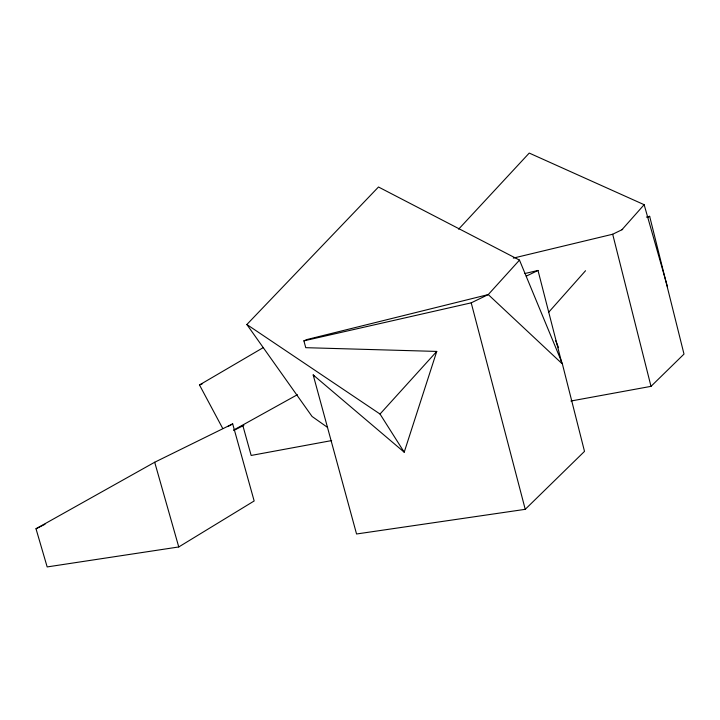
<?xml version="1.0" encoding="UTF-8"?>
<svg xmlns="http://www.w3.org/2000/svg" width="720" height="720" viewBox="0 0 720 720"><rect width="100%" height="100%" fill="white"/><g stroke="black" fill="none" stroke-linecap="round" stroke-linejoin="round"><path stroke-width="1.08" d="M519.489 260.109L488.259 294.579L307.053 339.507L303.894 340.848L305.757 347.679L436.752 351.423L404.208 452.196L313.182 374.922L356.553 533.988L525.24 509.328L584.505 451.377L562.194 363.204L519.489 260.109L378.486 187.002L246.861 324.513L312.057 416.466L327.582 427.437M548.442 312.516L585.54 270.729M621.891 229.77L644.148 204.696L529.236 153.072L458.631 229.176M404.208 452.196L380.025 414.036L436.752 351.423M570.897 401.022L651.006 386.352L684 354.087L649.656 216.315L646.398 217.107M178.758 546.957L254.16 500.967L232.686 423.873L154.692 462.24L36 528.759L47.169 566.928L178.758 546.957L154.692 462.24M222.714 428.445L199.485 384.957L263.214 347.634M227.799 426.6L232.686 423.873M233.721 430.029L297.405 394.695M233.883 430.362L243.891 425.349M36 528.759L45.027 524.25M303.894 340.848L471.213 302.841L488.259 294.579L561.915 363.519M526.275 276.147L538.002 270.45L561.708 362.682M513.297 258.111L612.693 234.234L622.683 229.392M647.658 217.278L649.656 216.315M199.485 384.957L202.581 383.652M524.925 273.51L538.002 270.45M331.668 440.577L251.154 455.454L242.847 425.574M246.861 324.513L380.025 414.036M313.182 374.922L314.568 376.677M555.615 340.497L558.567 347.688M644.148 204.696L667.503 286.857M471.213 302.841L525.24 509.328M612.693 234.234L651.006 386.352"/></g></svg>
